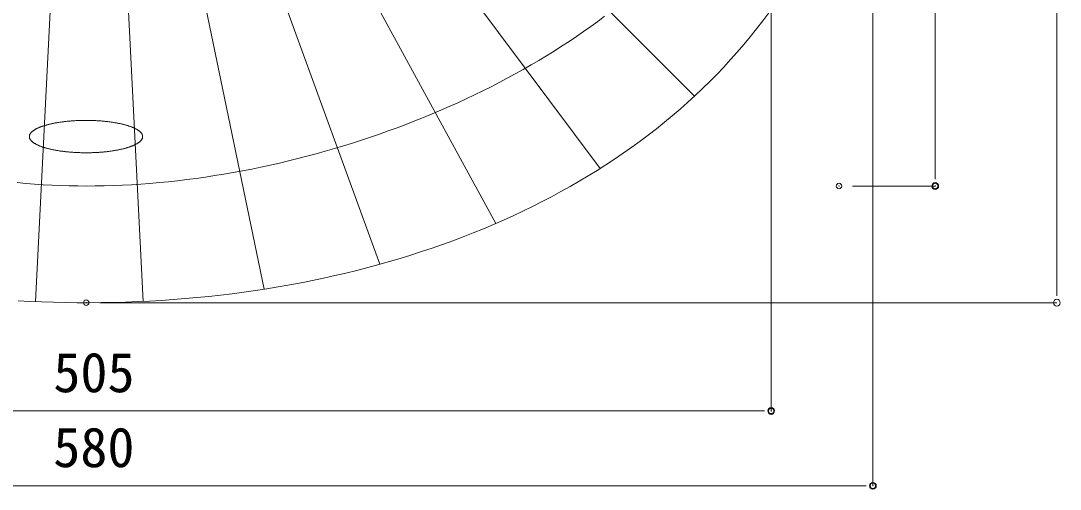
# Model space of a CAD drawing. Units: millimetres, scale not verified. Extents: x -1002 to 1010, y -687 to 676.
# Drawn here: x -500.5 to -117.3, y -19.2 to 153.4 of the extents above; entities that cross this region are included whole.
import ezdxf
from ezdxf.enums import TextEntityAlignment as Align

# ---------------------------------------------------------------- set-up
doc = ezdxf.new("R2010")
doc.units = ezdxf.units.MM
doc.header["$LTSCALE"] = 5
doc.header["$PDMODE"] = 32
doc.header["$PDSIZE"] = 2
doc.layers.add('0-0', color=7, linetype='Continuous', lineweight=15)
doc.layers.add('F-0', color=7, linetype='Continuous', lineweight=15)
doc.styles.add('ＭＳ ゴシック', font='')
doc.styles.get('ＭＳ ゴシック').set_extended_font_data('MS Gothic')

# ---------------------------------------------------------------- blocks, each defined once
blk = doc.blocks.new('_DOT')
at = {"layer": '0-0'}
blk.add_line((-0.5, 0), (-1, 0), dxfattribs=at)
blk.add_circle((0, 0), 0.25, dxfattribs=at)
blk.add_circle((0, 0), 0.25, dxfattribs=at)

msp = doc.modelspace()

# ---------------------------------------------------------------- linework, layer by layer
at = {"layer": 'F-0'}
for p, q in [((-118.598, 54.52), (-118.598, 504.52)), ((-163.42, 412.52), (-163.42, 97.52)), ((-186.387, 274.979), (-186.387, -17.975)), ((-223.887, 252.526), (-223.887, 9.622)), ((-193.887, 92.52), (-163.42, 92.52)), ((-471.387, 49.52), (-118.598, 49.52)), ((-723.887, 9.622), (-228.887, 9.622)), ((-761.387, -17.975), (-191.387, -17.975))]:
    msp.add_line(p, q, dxfattribs=at)
at = {"layer": 'F-0', "color": 8, "lineweight": 18}
for p, q in [((-427.346, 300.778), (-252.121, 125.683)), ((-431.473, 292.336), (-286.94, 98.989)), ((-437.594, 284.145), (-325.366, 78.742)), ((-445.753, 276.884), (-368.13, 63.682)), ((-455.729, 271.255), (-410.752, 54.512)), ((-484.093, 267.589), (-495.079, 49.926)), ((-466.4, 267.979), (-455.379, 50.016))]:
    msp.add_line(p, q, dxfattribs=at)
at = {"layer": 'F-0', "lineweight": 18}
for points in [[(-285.27, 155.096), (-287.821, 153.191), (-290.409, 151.31), (-293.036, 149.453), (-295.698, 147.62), (-298.396, 145.812), (-301.129, 144.028), (-303.896, 142.27), (-306.696, 140.537), (-309.528, 138.83), (-312.391, 137.15), (-315.284, 135.495), (-318.208, 133.867), (-321.159, 132.266), (-324.139, 130.692), (-327.146, 129.146), (-330.178, 127.627), (-333.236, 126.136), (-336.319, 124.674), (-339.424, 123.24), (-342.553, 121.835), (-345.703, 120.459), (-348.874, 119.112), (-352.066, 117.796), (-355.276, 116.509), (-358.505, 115.252), (-361.751, 114.026), (-365.014, 112.831), (-368.293, 111.667), (-371.587, 110.534), (-374.895, 109.433), (-378.216, 108.364), (-381.549, 107.327), (-384.893, 106.323), (-388.249, 105.351), (-391.614, 104.413)], [(-224.812, 156.377), (-227.016, 153.397), (-229.274, 150.458), (-231.585, 147.561), (-233.948, 144.704), (-236.364, 141.888), (-238.831, 139.114), (-241.349, 136.381), (-243.917, 133.689), (-246.535, 131.038), (-249.201, 128.429), (-251.916, 125.861), (-254.679, 123.335), (-257.488, 120.85), (-260.345, 118.407), (-263.247, 116.006), (-266.194, 113.646), (-269.185, 111.328), (-272.221, 109.051), (-275.3, 106.817), (-278.422, 104.624), (-281.586, 102.473), (-284.791, 100.365), (-288.038, 98.298), (-291.324, 96.273), (-294.65, 94.291), (-298.016, 92.351), (-301.419, 90.453), (-304.86, 88.597), (-308.339, 86.783), (-311.854, 85.012), (-315.405, 83.284), (-318.991, 81.598)], [(-391.614, 104.413), (-394.988, 103.507), (-398.37, 102.636), (-401.759, 101.798), (-405.154, 100.995), (-408.555, 100.226), (-411.96, 99.492), (-415.37, 98.792), (-418.782, 98.129), (-422.196, 97.5), (-425.611, 96.908), (-429.026, 96.352), (-432.441, 95.832), (-435.854, 95.349), (-439.265, 94.903), (-442.673, 94.495), (-446.077, 94.123), (-449.476, 93.79), (-452.869, 93.495), (-456.255, 93.238), (-459.634, 93.02), (-463.005, 92.841), (-466.366, 92.701), (-469.718, 92.601), (-473.058, 92.541), (-476.387, 92.52)], [(-476.387, 92.52), (-479.509, 92.541), (-482.65, 92.601), (-485.811, 92.701), (-488.989, 92.841), (-492.184, 93.02), (-495.395, 93.238), (-498.621, 93.495), (-501.861, 93.79)], [(-318.991, 81.598), (-322.612, 79.954), (-326.266, 78.353), (-329.955, 76.795), (-333.676, 75.28), (-337.429, 73.807), (-341.214, 72.377), (-345.029, 70.99), (-348.875, 69.645), (-352.751, 68.344), (-356.656, 67.086), (-360.589, 65.87), (-364.55, 64.698), (-368.538, 63.569), (-372.553, 62.484), (-376.594, 61.441), (-380.66, 60.442), (-384.751, 59.486), (-388.866, 58.574), (-393.004, 57.705), (-397.165, 56.879), (-401.349, 56.098), (-405.554, 55.359), (-409.78, 54.665), (-414.027, 54.014), (-418.293, 53.407), (-422.578, 52.844), (-426.882, 52.324), (-431.204, 51.849), (-435.543, 51.417), (-439.899, 51.03), (-444.27, 50.687), (-448.657, 50.388), (-453.059, 50.132), (-457.475, 49.922), (-461.905, 49.755), (-466.347, 49.633), (-470.802, 49.555), (-475.269, 49.522), (-479.678, 49.533)], [(-479.678, 49.533), (-484.059, 49.589), (-488.431, 49.689), (-492.794, 49.833), (-497.146, 50.022), (-501.488, 50.254)]]:
    msp.add_lwpolyline(points, dxfattribs=at)
at = {"layer": 'F-0'}
for points in [[(-487.259, 115.857), (-487.534, 115.808), (-487.806, 115.759), (-488.075, 115.708), (-488.341, 115.656), (-488.604, 115.603), (-488.864, 115.549), (-489.121, 115.493), (-489.375, 115.437), (-489.626, 115.38), (-489.874, 115.321), (-490.118, 115.261), (-490.359, 115.201), (-490.597, 115.139), (-490.832, 115.076), (-491.063, 115.013), (-491.291, 114.948), (-491.515, 114.882), (-491.735, 114.816), (-491.952, 114.748), (-492.166, 114.68), (-492.376, 114.61), (-492.582, 114.54), (-492.784, 114.468), (-492.983, 114.396), (-493.178, 114.323), (-493.369, 114.249), (-493.556, 114.174), (-493.739, 114.098), (-493.918, 114.022), (-494.093, 113.945), (-494.263, 113.866), (-494.43, 113.787), (-494.593, 113.708), (-494.751, 113.627), (-494.905, 113.546), (-495.055, 113.464), (-495.201, 113.381), (-495.342, 113.298), (-495.478, 113.213)], [(-495.478, 113.213), (-495.342, 113.298), (-495.201, 113.381), (-495.055, 113.464), (-494.905, 113.546), (-494.751, 113.627), (-494.593, 113.708), (-494.43, 113.787), (-494.263, 113.866), (-494.093, 113.945), (-493.918, 114.022), (-493.739, 114.098), (-493.556, 114.174), (-493.369, 114.249), (-493.178, 114.323), (-492.983, 114.396), (-492.784, 114.468), (-492.582, 114.54), (-492.376, 114.61), (-492.166, 114.68), (-491.952, 114.748), (-491.735, 114.816), (-491.515, 114.882), (-491.291, 114.948), (-491.063, 115.013), (-490.832, 115.076), (-490.597, 115.139), (-490.359, 115.201), (-490.118, 115.261), (-489.874, 115.321), (-489.626, 115.38), (-489.375, 115.437), (-489.121, 115.493), (-488.864, 115.549), (-488.604, 115.603), (-488.341, 115.656), (-488.075, 115.708), (-487.806, 115.759), (-487.534, 115.808), (-487.259, 115.857)], [(-474.821, 116.7), (-475.161, 116.707), (-475.503, 116.712), (-475.847, 116.715), (-476.192, 116.717), (-476.538, 116.718), (-476.884, 116.717), (-477.228, 116.714), (-477.571, 116.709), (-477.912, 116.704), (-478.252, 116.696), (-478.59, 116.687), (-478.926, 116.676), (-479.262, 116.664), (-479.595, 116.651), (-479.927, 116.636), (-480.256, 116.619), (-480.585, 116.601), (-480.911, 116.581), (-481.235, 116.56), (-481.558, 116.538), (-481.878, 116.514), (-482.196, 116.489), (-482.513, 116.462), (-482.827, 116.434), (-483.139, 116.405), (-483.449, 116.374), (-483.757, 116.342), (-484.062, 116.309), (-484.365, 116.274), (-484.666, 116.238), (-484.964, 116.201), (-485.26, 116.162), (-485.554, 116.122), (-485.844, 116.081), (-486.133, 116.039), (-486.418, 115.995), (-486.701, 115.95), (-486.982, 115.904), (-487.259, 115.857)], [(-487.259, 115.857), (-486.982, 115.904), (-486.701, 115.95), (-486.418, 115.995), (-486.133, 116.039), (-485.844, 116.081), (-485.554, 116.122), (-485.26, 116.162), (-484.964, 116.201), (-484.666, 116.238), (-484.365, 116.274), (-484.062, 116.309), (-483.757, 116.342), (-483.449, 116.374), (-483.139, 116.405), (-482.827, 116.434), (-482.513, 116.462), (-482.196, 116.489), (-481.878, 116.514), (-481.558, 116.538), (-481.235, 116.56), (-480.911, 116.581), (-480.585, 116.601), (-480.256, 116.619), (-479.927, 116.636), (-479.595, 116.651), (-479.262, 116.664), (-478.926, 116.676), (-478.59, 116.687), (-478.252, 116.696), (-477.912, 116.704), (-477.571, 116.709), (-477.228, 116.714), (-476.884, 116.717), (-476.538, 116.718), (-476.192, 116.717), (-475.847, 116.715), (-475.503, 116.712), (-475.161, 116.707), (-474.821, 116.7)], [(-463.151, 115.35), (-463.4, 115.408), (-463.653, 115.465), (-463.908, 115.521), (-464.167, 115.576), (-464.428, 115.63), (-464.693, 115.682), (-464.961, 115.733), (-465.231, 115.784), (-465.505, 115.833), (-465.781, 115.88), (-466.06, 115.927), (-466.341, 115.973), (-466.626, 116.017), (-466.913, 116.06), (-467.202, 116.102), (-467.494, 116.142), (-467.789, 116.181), (-468.086, 116.219), (-468.386, 116.256), (-468.688, 116.291), (-468.992, 116.326), (-469.299, 116.358), (-469.608, 116.39), (-469.919, 116.42), (-470.232, 116.448), (-470.547, 116.476), (-470.865, 116.502), (-471.184, 116.526), (-471.506, 116.549), (-471.829, 116.571), (-472.154, 116.591), (-472.482, 116.61), (-472.811, 116.627), (-473.141, 116.643), (-473.474, 116.658), (-473.808, 116.67), (-474.144, 116.682), (-474.482, 116.692), (-474.821, 116.7)], [(-474.821, 116.7), (-474.482, 116.692), (-474.144, 116.682), (-473.808, 116.67), (-473.474, 116.658), (-473.141, 116.643), (-472.811, 116.627), (-472.482, 116.61), (-472.154, 116.591), (-471.829, 116.571), (-471.506, 116.549), (-471.184, 116.526), (-470.865, 116.502), (-470.547, 116.476), (-470.232, 116.448), (-469.919, 116.42), (-469.608, 116.39), (-469.299, 116.358), (-468.992, 116.326), (-468.688, 116.291), (-468.386, 116.256), (-468.086, 116.219), (-467.789, 116.181), (-467.494, 116.142), (-467.202, 116.102), (-466.913, 116.06), (-466.626, 116.017), (-466.341, 115.973), (-466.06, 115.927), (-465.781, 115.88), (-465.505, 115.833), (-465.231, 115.784), (-464.961, 115.733), (-464.693, 115.682), (-464.428, 115.63), (-464.167, 115.576), (-463.908, 115.521), (-463.653, 115.465), (-463.4, 115.408), (-463.151, 115.35)], [(-456.354, 112.381), (-456.446, 112.471), (-456.543, 112.561), (-456.645, 112.65), (-456.752, 112.738), (-456.864, 112.826), (-456.98, 112.913), (-457.101, 113), (-457.226, 113.086), (-457.356, 113.171), (-457.49, 113.256), (-457.629, 113.339), (-457.773, 113.423), (-457.92, 113.505), (-458.072, 113.587), (-458.228, 113.667), (-458.389, 113.748), (-458.554, 113.827), (-458.722, 113.906), (-458.895, 113.983), (-459.072, 114.06), (-459.253, 114.136), (-459.438, 114.212), (-459.627, 114.286), (-459.82, 114.36), (-460.017, 114.432), (-460.217, 114.504), (-460.422, 114.575), (-460.63, 114.645), (-460.841, 114.714), (-461.057, 114.782), (-461.276, 114.849), (-461.498, 114.915), (-461.724, 114.981), (-461.953, 115.045), (-462.186, 115.108), (-462.422, 115.17), (-462.662, 115.231), (-462.905, 115.291), (-463.151, 115.35)], [(-463.151, 115.35), (-462.905, 115.291), (-462.662, 115.231), (-462.422, 115.17), (-462.186, 115.108), (-461.953, 115.045), (-461.724, 114.981), (-461.498, 114.915), (-461.276, 114.849), (-461.057, 114.782), (-460.841, 114.714), (-460.63, 114.645), (-460.422, 114.575), (-460.217, 114.504), (-460.017, 114.432), (-459.82, 114.36), (-459.627, 114.286), (-459.438, 114.212), (-459.253, 114.136), (-459.072, 114.06), (-458.895, 113.983), (-458.722, 113.906), (-458.554, 113.827), (-458.389, 113.748), (-458.228, 113.667), (-458.072, 113.587), (-457.92, 113.505), (-457.773, 113.423), (-457.629, 113.339), (-457.49, 113.256), (-457.356, 113.171), (-457.226, 113.086), (-457.101, 113), (-456.98, 112.913), (-456.864, 112.826), (-456.752, 112.738), (-456.645, 112.65), (-456.543, 112.561), (-456.446, 112.471), (-456.354, 112.381)], [(-495.478, 113.213), (-495.61, 113.129), (-495.738, 113.043), (-495.861, 112.957), (-495.98, 112.87), (-496.094, 112.782), (-496.203, 112.694), (-496.307, 112.605), (-496.407, 112.516), (-496.502, 112.426), (-496.592, 112.335), (-496.677, 112.244), (-496.757, 112.152), (-496.832, 112.06), (-496.902, 111.967), (-496.967, 111.874), (-497.027, 111.78), (-497.082, 111.686), (-497.131, 111.591), (-497.175, 111.495), (-497.214, 111.4), (-497.248, 111.303), (-497.276, 111.207), (-497.299, 111.11), (-497.316, 111.012), (-497.328, 110.914), (-497.334, 110.816), (-497.335, 110.717), (-497.33, 110.618), (-497.32, 110.52), (-497.304, 110.422), (-497.282, 110.325), (-497.255, 110.228), (-497.223, 110.131), (-497.186, 110.035), (-497.143, 109.939), (-497.094, 109.844), (-497.041, 109.749), (-496.982, 109.655), (-496.919, 109.561)], [(-496.919, 109.561), (-496.982, 109.655), (-497.041, 109.749), (-497.094, 109.844), (-497.143, 109.939), (-497.186, 110.035), (-497.223, 110.131), (-497.255, 110.228), (-497.282, 110.325), (-497.304, 110.422), (-497.32, 110.52), (-497.33, 110.618), (-497.335, 110.717), (-497.334, 110.816), (-497.328, 110.914), (-497.316, 111.012), (-497.299, 111.11), (-497.276, 111.207), (-497.248, 111.303), (-497.214, 111.4), (-497.175, 111.495), (-497.131, 111.591), (-497.082, 111.686), (-497.027, 111.78), (-496.967, 111.874), (-496.902, 111.967), (-496.832, 112.06), (-496.757, 112.152), (-496.677, 112.244), (-496.592, 112.335), (-496.502, 112.426), (-496.407, 112.516), (-496.307, 112.605), (-496.203, 112.694), (-496.094, 112.782), (-495.98, 112.87), (-495.861, 112.957), (-495.738, 113.043), (-495.61, 113.129), (-495.478, 113.213)], [(-456.835, 108.699), (-456.725, 108.788), (-456.619, 108.876), (-456.519, 108.966), (-456.423, 109.056), (-456.331, 109.146), (-456.245, 109.238), (-456.164, 109.329), (-456.087, 109.422), (-456.016, 109.515), (-455.95, 109.608), (-455.889, 109.702), (-455.833, 109.796), (-455.782, 109.891), (-455.736, 109.987), (-455.696, 110.083), (-455.661, 110.179), (-455.631, 110.276), (-455.607, 110.373), (-455.588, 110.471), (-455.575, 110.569), (-455.567, 110.668), (-455.565, 110.767), (-455.569, 110.865), (-455.578, 110.963), (-455.593, 111.061), (-455.613, 111.158), (-455.638, 111.255), (-455.669, 111.352), (-455.705, 111.448), (-455.747, 111.543), (-455.794, 111.638), (-455.846, 111.733), (-455.903, 111.827), (-455.966, 111.92), (-456.033, 112.014), (-456.106, 112.106), (-456.184, 112.198), (-456.266, 112.29), (-456.354, 112.381)], [(-456.354, 112.381), (-456.266, 112.29), (-456.184, 112.198), (-456.106, 112.106), (-456.033, 112.014), (-455.966, 111.92), (-455.903, 111.827), (-455.846, 111.733), (-455.794, 111.638), (-455.747, 111.543), (-455.705, 111.448), (-455.669, 111.352), (-455.638, 111.255), (-455.613, 111.158), (-455.593, 111.061), (-455.578, 110.963), (-455.569, 110.865), (-455.565, 110.767), (-455.567, 110.668), (-455.575, 110.569), (-455.588, 110.471), (-455.607, 110.373), (-455.631, 110.276), (-455.661, 110.179), (-455.696, 110.083), (-455.736, 109.987), (-455.782, 109.891), (-455.833, 109.796), (-455.889, 109.702), (-455.95, 109.608), (-456.016, 109.515), (-456.087, 109.422), (-456.164, 109.329), (-456.245, 109.238), (-456.331, 109.146), (-456.423, 109.056), (-456.519, 108.966), (-456.619, 108.876), (-456.725, 108.788), (-456.835, 108.699)], [(-496.919, 109.561), (-496.85, 109.468), (-496.776, 109.375), (-496.697, 109.283), (-496.613, 109.192), (-496.525, 109.101), (-496.431, 109.011), (-496.332, 108.921), (-496.229, 108.832), (-496.121, 108.743), (-496.009, 108.656), (-495.891, 108.568), (-495.769, 108.482), (-495.643, 108.396), (-495.512, 108.311), (-495.376, 108.227), (-495.236, 108.143), (-495.092, 108.06), (-494.943, 107.978), (-494.79, 107.896), (-494.633, 107.815), (-494.471, 107.735), (-494.306, 107.656), (-494.136, 107.578), (-493.962, 107.5), (-493.784, 107.424), (-493.602, 107.348), (-493.416, 107.273), (-493.226, 107.199), (-493.032, 107.125), (-492.834, 107.053), (-492.633, 106.982), (-492.428, 106.911), (-492.219, 106.841), (-492.006, 106.773), (-491.79, 106.705), (-491.57, 106.638), (-491.347, 106.572), (-491.12, 106.507), (-490.89, 106.443)], [(-490.89, 106.443), (-491.12, 106.507), (-491.347, 106.572), (-491.57, 106.638), (-491.79, 106.705), (-492.006, 106.773), (-492.219, 106.841), (-492.428, 106.911), (-492.633, 106.982), (-492.834, 107.053), (-493.032, 107.125), (-493.226, 107.199), (-493.416, 107.273), (-493.602, 107.348), (-493.784, 107.424), (-493.962, 107.5), (-494.136, 107.578), (-494.306, 107.656), (-494.471, 107.735), (-494.633, 107.815), (-494.79, 107.896), (-494.943, 107.978), (-495.092, 108.06), (-495.236, 108.143), (-495.376, 108.227), (-495.512, 108.311), (-495.643, 108.396), (-495.769, 108.482), (-495.891, 108.568), (-496.009, 108.656), (-496.121, 108.743), (-496.229, 108.832), (-496.332, 108.921), (-496.431, 109.011), (-496.525, 109.101), (-496.613, 109.192), (-496.697, 109.283), (-496.776, 109.375), (-496.85, 109.468), (-496.919, 109.561)], [(-464.363, 105.889), (-464.102, 105.943), (-463.844, 105.997), (-463.589, 106.053), (-463.338, 106.111), (-463.089, 106.169), (-462.844, 106.228), (-462.602, 106.288), (-462.363, 106.349), (-462.128, 106.412), (-461.896, 106.475), (-461.667, 106.54), (-461.442, 106.605), (-461.221, 106.671), (-461.003, 106.739), (-460.788, 106.807), (-460.577, 106.876), (-460.37, 106.946), (-460.167, 107.017), (-459.967, 107.089), (-459.772, 107.162), (-459.58, 107.236), (-459.392, 107.31), (-459.208, 107.386), (-459.028, 107.462), (-458.852, 107.539), (-458.68, 107.617), (-458.512, 107.696), (-458.348, 107.775), (-458.189, 107.856), (-458.034, 107.937), (-457.883, 108.019), (-457.736, 108.101), (-457.594, 108.185), (-457.456, 108.269), (-457.323, 108.353), (-457.194, 108.439), (-457.07, 108.525), (-456.95, 108.612), (-456.835, 108.699)], [(-456.835, 108.699), (-456.95, 108.612), (-457.07, 108.525), (-457.194, 108.439), (-457.323, 108.353), (-457.456, 108.269), (-457.594, 108.185), (-457.736, 108.101), (-457.883, 108.019), (-458.034, 107.937), (-458.189, 107.856), (-458.348, 107.775), (-458.512, 107.696), (-458.68, 107.617), (-458.852, 107.539), (-459.028, 107.462), (-459.208, 107.386), (-459.392, 107.31), (-459.58, 107.236), (-459.772, 107.162), (-459.967, 107.089), (-460.167, 107.017), (-460.37, 106.946), (-460.577, 106.876), (-460.788, 106.807), (-461.003, 106.739), (-461.221, 106.671), (-461.442, 106.605), (-461.667, 106.54), (-461.896, 106.475), (-462.128, 106.412), (-462.363, 106.349), (-462.602, 106.288), (-462.844, 106.228), (-463.089, 106.169), (-463.338, 106.111), (-463.589, 106.053), (-463.844, 105.997), (-464.102, 105.943), (-464.363, 105.889)], [(-490.89, 106.443), (-490.656, 106.381), (-490.419, 106.319), (-490.179, 106.258), (-489.935, 106.198), (-489.688, 106.139), (-489.438, 106.082), (-489.185, 106.025), (-488.929, 105.97), (-488.669, 105.916), (-488.407, 105.862), (-488.142, 105.81), (-487.873, 105.759), (-487.602, 105.71), (-487.328, 105.661), (-487.051, 105.614), (-486.772, 105.567), (-486.489, 105.522), (-486.204, 105.478), (-485.917, 105.436), (-485.627, 105.394), (-485.334, 105.354), (-485.039, 105.316), (-484.741, 105.278), (-484.441, 105.242), (-484.138, 105.207), (-483.833, 105.173), (-483.526, 105.141), (-483.217, 105.11), (-482.905, 105.08), (-482.592, 105.052), (-482.276, 105.025), (-481.958, 105), (-481.638, 104.976), (-481.316, 104.953), (-480.992, 104.932), (-480.666, 104.912), (-480.339, 104.894), (-480.009, 104.877), (-479.678, 104.861)], [(-479.678, 104.861), (-480.009, 104.877), (-480.339, 104.894), (-480.666, 104.912), (-480.992, 104.932), (-481.316, 104.953), (-481.638, 104.976), (-481.958, 105), (-482.276, 105.025), (-482.592, 105.052), (-482.905, 105.08), (-483.217, 105.11), (-483.526, 105.141), (-483.833, 105.173), (-484.138, 105.207), (-484.441, 105.242), (-484.741, 105.278), (-485.039, 105.316), (-485.334, 105.354), (-485.627, 105.394), (-485.917, 105.436), (-486.204, 105.478), (-486.489, 105.522), (-486.772, 105.567), (-487.051, 105.614), (-487.328, 105.661), (-487.602, 105.71), (-487.873, 105.759), (-488.142, 105.81), (-488.407, 105.862), (-488.669, 105.916), (-488.929, 105.97), (-489.185, 106.025), (-489.438, 106.082), (-489.688, 106.139), (-489.935, 106.198), (-490.179, 106.258), (-490.419, 106.319), (-490.656, 106.381), (-490.89, 106.443)], [(-476.451, 104.791), (-476.106, 104.791), (-475.761, 104.794), (-475.418, 104.798), (-475.076, 104.803), (-474.736, 104.81), (-474.397, 104.819), (-474.06, 104.829), (-473.725, 104.841), (-473.391, 104.854), (-473.059, 104.869), (-472.728, 104.885), (-472.4, 104.903), (-472.073, 104.922), (-471.748, 104.942), (-471.425, 104.964), (-471.104, 104.987), (-470.785, 105.012), (-470.468, 105.038), (-470.153, 105.066), (-469.841, 105.095), (-469.53, 105.125), (-469.222, 105.157), (-468.916, 105.19), (-468.612, 105.224), (-468.311, 105.26), (-468.012, 105.297), (-467.715, 105.335), (-467.421, 105.374), (-467.13, 105.415), (-466.841, 105.457), (-466.554, 105.5), (-466.271, 105.545), (-465.99, 105.59), (-465.711, 105.637), (-465.436, 105.685), (-465.163, 105.734), (-464.893, 105.785), (-464.627, 105.836), (-464.363, 105.889)], [(-464.363, 105.889), (-464.627, 105.836), (-464.893, 105.785), (-465.163, 105.734), (-465.436, 105.685), (-465.711, 105.637), (-465.99, 105.59), (-466.271, 105.545), (-466.554, 105.5), (-466.841, 105.457), (-467.13, 105.415), (-467.421, 105.374), (-467.715, 105.335), (-468.012, 105.297), (-468.311, 105.26), (-468.612, 105.224), (-468.916, 105.19), (-469.222, 105.157), (-469.53, 105.125), (-469.841, 105.095), (-470.153, 105.066), (-470.468, 105.038), (-470.785, 105.012), (-471.104, 104.987), (-471.425, 104.964), (-471.748, 104.942), (-472.073, 104.922), (-472.4, 104.903), (-472.728, 104.885), (-473.059, 104.869), (-473.391, 104.854), (-473.725, 104.841), (-474.06, 104.829), (-474.397, 104.819), (-474.736, 104.81), (-475.076, 104.803), (-475.418, 104.798), (-475.761, 104.794), (-476.106, 104.791), (-476.451, 104.791)]]:
    msp.add_lwpolyline(points, dxfattribs=at)
msp.add_lwpolyline([(-479.678, 104.861), (-479.345, 104.847), (-479.01, 104.835), (-478.674, 104.824), (-478.336, 104.815), (-477.997, 104.807), (-477.656, 104.8), (-477.314, 104.796), (-476.97, 104.792), (-476.625, 104.791), (-476.97, 104.792), (-477.314, 104.796), (-477.656, 104.8), (-477.997, 104.807), (-478.336, 104.815), (-478.674, 104.824), (-479.01, 104.835), (-479.345, 104.847)], close=True, dxfattribs=at)
for p in [(-198.887, 92.52), (-163.42, 92.52), (-476.387, 49.52), (-223.887, 9.622), (-186.387, -17.975)]:
    msp.add_point(p, dxfattribs=at)

# ---------------------------------------------------------------- block references
at = {"layer": 'F-0', "xscale": 5, "yscale": 5, "rotation": 270}
for p in [(-163.42, 92.52), (-118.598, 49.52)]:
    msp.add_blockref('_DOT', p, dxfattribs=at)
at = {"layer": 'F-0', "xscale": 5, "yscale": 5}
for p in [(-223.887, 9.622), (-186.387, -17.975)]:
    msp.add_blockref('_DOT', p, dxfattribs=at)

# ---------------------------------------------------------------- texts
at = {"layer": 'F-0', "style": 'ＭＳ ゴシック'}
for s, p in [('505', (-488.474, 12.122)), ('580', (-488.506, -15.475))]:
    msp.add_text(s, height=14.66, dxfattribs=at).set_placement(p, align=Align.BOTTOM_LEFT)

doc.saveas('drawing.dxf')
